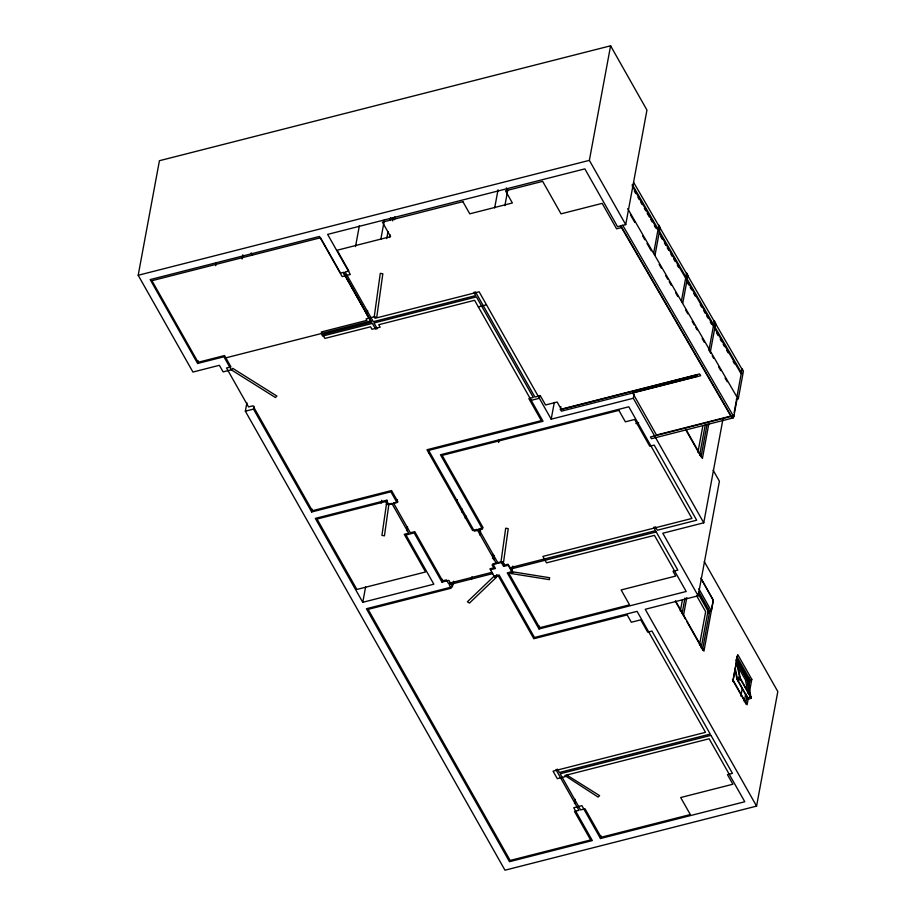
<?xml version="1.0" encoding="UTF-8"?>
<svg xmlns="http://www.w3.org/2000/svg" width="916" height="916" viewBox="0 0 916 916"><rect width="100%" height="100%" fill="white"/><g stroke="black" fill="none" stroke-linecap="round" stroke-linejoin="round"><path stroke-width="1.37" d="M394.464 219.68L394.853 216.874M387.044 500.022L381.926 535.413L384.457 535.814L388.819 504.613L386.38 500.308L315.322 518.399L362.77 602.293L433.829 584.19L405.994 534.99L414.158 532.917L441.981 582.118L448.897 580.355L452.538 586.79L366.411 608.728L509.491 861.681L592.331 840.579L573.748 807.729L581.9 805.645L600.484 838.506L744.777 801.752L709.144 738.765L564.863 775.52L598.102 797.069L599.602 795.638L566.958 775.154L565.47 776.585L557.306 778.669L553.058 771.158L705.503 732.331L637.078 611.361L534.486 637.49L499.106 574.939L494.09 576.21L467.389 601.778L469.461 603.083L496.163 577.515L496.678 574.721M634.078 394.075L633.311 398.265L551.192 419.185L479.125 291.78L375.079 318.276L374.232 316.776L380.289 273.357L382.831 273.769L376.774 317.188L374.232 316.776L366.079 318.86L366.927 320.36L321.253 331.993L324.894 338.428L370.568 326.794L371.965 329.279L380.129 327.195L378.732 324.722L474.614 300.299L543.039 421.257L428.654 450.397L474.351 531.177L482.514 529.105L440.459 454.76L628.788 406.784L691.946 518.445L542.89 556.413L546.531 562.859L654.448 535.368L686.187 591.484L538.997 628.971L507.258 572.855L511.838 571.687L549.634 577.733L549.371 579.633L511.575 573.588L512.88 566.099M138.19 275.269L159.43 160.712L610.594 45.8L646.948 110.08L625.72 224.638L617.567 226.71L584.855 168.876L327.63 234.393L350.324 274.514L342.172 276.586L319.478 236.465L150.178 279.586L197.627 363.48L223.905 356.782L231.279 369.812L275.407 397.51L276.907 396.067L232.779 368.381L231.279 369.812L223.126 371.896L219.393 365.301L192.933 372.045L138.19 275.269L589.366 160.357L610.594 45.8M197.627 363.48L198.142 360.686M215.752 265.686L216.268 262.892M242.03 258.988L242.809 254.797M704.278 561.577L777.81 691.557L756.57 806.114L504.979 870.2L245.351 411.192L246.908 402.8M386.277 504.201L388.819 504.613L396.971 502.529L390.892 491.789L311.68 511.964L253.503 409.108L254.03 406.315M355.511 246.564L359.393 225.611M311.68 511.964L312.196 509.17M366.858 314.669L367.637 310.478M380.838 239.225L384.457 219.668M386.747 238.549L388.029 231.588M390.101 220.458L390.617 217.665M389.54 237.565L390.056 234.782M392.643 220.859L393.159 218.077M362.77 602.293L365.621 586.916M381.159 503.102L381.674 500.308M396.971 502.529L397.487 499.735M406.773 530.799L407.551 526.608M428.917 453.283L429.432 450.489M494.663 207.955L498.029 189.795M504.888 205.619L507.727 190.253L506.388 187.883M441.981 582.118L442.497 579.324M456.74 502.483L457.256 499.689M461.584 511.895L462.111 509.101M452.802 585.393L453.58 581.202M465.236 518.341L465.752 515.548M471.522 579.507L472.038 576.725M479.778 534.955L480.545 530.776M498.567 442.485L499.083 439.691M492.522 558.588L493.3 554.398M493.621 559.676L494.4 555.485M511.838 571.687L508.197 565.252L503.617 566.42L504.132 563.626M539.879 395.472L539.364 398.265L531.2 400.338M511.575 573.588L512.09 570.794M551.192 419.185L554.295 402.422M560.374 409.418L699.664 373.934L700.66 375.697L561.371 411.17L560.374 409.418L560.878 406.715M538.997 628.971L539.513 626.178M574.515 803.538L575.294 799.347M600.484 838.506L600.999 835.713M697.935 452.309L702.824 425.963M699.618 455.229L705.286 424.646M701.175 456.134L707.106 424.165M708.778 424.074L702.412 458.469L685.821 429.146M680.336 611.121L682.397 600.026M682.157 613.296L684.985 598.045M683.462 615.598L686.805 597.576M756.57 806.114L645.242 609.289L698.164 595.801L662.783 533.249L703.751 522.807L722.907 419.425M698.164 595.801L719.404 481.244L713.152 470.206M733.166 417.902L732.17 416.139L650.452 436.955L651.436 438.718L733.166 417.902L733.67 415.166M734.174 412.44L736.704 398.804M733.773 416.734L622.731 225.279L620.51 225.863L731.563 417.307L733.773 416.734L737.311 397.636L627.7 208.653M738.319 398.712L743.426 371.129L742.132 368.827L737.014 396.399L738.319 398.712L736.372 399.204M699.481 644.978L705.652 611.682L696.732 595.904M701.164 647.887L708.377 608.968M702.469 650.188L709.682 611.27L698.565 591.622M708.675 611.522L711.32 610.857L713.278 600.243L700.889 578.111M732.869 681.47L737.346 657.356M740.849 696.114L742.338 688.076M744.273 701.633L745.761 693.595M747.754 682.878L748.75 677.508M745.578 703.935L747.067 695.897M748.555 687.859L750.044 679.821L736.739 656.291M748.315 698.129L747.078 704.828L733.063 680.061L737.781 654.608L751.796 679.374L749.563 691.431M736.968 679.248L739.762 678.035L736.017 659.463L747.422 679.626L751.166 698.187L748.372 699.4L736.968 679.248L734.827 668.634M747.582 698.026L750.387 696.813L746.643 678.241M225.863 357.847L370.602 320.989L343.511 272.361L371.644 322.1L321.894 334.775L322.615 336.058L372.377 323.394L375.594 329.084L377.232 328.672L374.003 322.97L476.423 296.887L533.307 397.452L528.864 398.586L541.333 420.627L426.948 449.756L472.622 530.501L477.064 529.368L496.495 563.729L492.052 564.851L493.758 567.863L489.945 568.836L494.64 577.137L498.453 576.164L533.833 638.727L627.185 614.945L631.319 622.25L640.742 619.846L647.704 632.154L651.963 631.078L710.221 734.071L559.413 772.486L557.592 769.257L555.955 769.68L578.946 810.328L574.504 811.462L590.625 839.949L510.143 860.445L368.118 609.358L451.141 588.221L449.149 584.706L492.659 573.622M478.347 306.883L486.499 304.81M245.351 411.192L253.503 409.108M635.887 423.57L638.658 422.871M490.449 569.775L495.453 568.493L492.842 563.878L501.006 561.794L503.548 562.206L508.231 528.612L505.689 528.211L501.006 561.794L503.617 566.42M491.926 572.34L448.428 583.423L446.447 579.908L442.634 580.881L414.776 531.635L410.345 532.769L393.502 502.999L397.945 501.865L391.544 490.552L312.333 510.727L252.976 405.799L248.545 406.933L226.515 367.992L230.958 366.858L224.557 355.545L198.096 362.289L151.941 280.697L320.52 237.759L340.523 273.117L343.145 272.453L370.602 320.989M749.07 680.061L751.796 679.374M494.09 576.21L496.163 577.515M633.586 182.295L742.487 370.041M632.235 184.459L741.857 373.442M632.143 185.902L657.219 229.137M659.36 232.847L741.044 373.648M634.307 191.032L635.738 193.505M637.891 197.203L639.322 199.677M640.753 202.15L642.185 204.623M644.337 208.321L645.769 210.794M647.2 213.268L649.352 216.966M650.784 219.439L652.215 221.912M654.368 225.611L655.799 228.084M660.814 236.729L662.245 239.202M664.398 242.912L665.829 245.374M667.26 247.847L668.703 250.32M670.844 254.03L672.275 256.491M673.718 258.965L675.149 261.438M677.29 265.136L678.733 267.609M687.321 282.437L688.763 284.899M690.195 287.372L691.626 289.845M693.778 293.544L695.21 296.017M700.225 304.662L701.656 307.135M703.809 310.845L705.24 313.306M706.671 315.78L708.102 318.253M710.255 321.963L711.686 324.424M716.701 333.069L718.133 335.542M720.285 339.252L721.716 341.725M723.148 344.187L724.579 346.66M726.732 350.37L728.163 352.832M733.178 361.488L734.609 363.95M630.529 215.031L634.822 222.439M642.7 236.03L644.853 239.74M647.005 243.438L651.299 250.847M659.177 264.438L661.329 268.148M665.634 275.556L667.775 279.266M669.207 281.727L671.359 285.437M675.665 292.845L677.806 296.555M685.695 310.135L687.836 313.845M692.141 321.253L694.282 324.962M695.725 327.436L697.156 329.897M702.171 338.542L704.312 342.252M708.618 349.66L710.77 353.37M712.201 355.843L713.633 358.305M718.648 366.961L720.8 370.659M725.094 378.068L727.247 381.777M589.366 160.357L625.72 224.638M685.855 429.913L701.061 456.798M633.311 398.265L703.751 522.807M701.473 579.37L713.278 600.243L703.957 651.139L675.47 600.782M698.816 588.748L711.32 610.857M737.048 659.646L749.654 681.939M736.246 660.573L747.651 680.737M698.175 593.74L709.293 613.388M737.025 665.05L745.464 679.958L748.212 693.584M750.948 697.076L739.544 676.913L736.739 678.126L748.372 699.4M739.762 678.035L751.166 698.187M732.411 679.626L745.727 703.156M675.516 601.56L685.237 618.747M686.634 621.208L702.606 649.455M251.167 252.885L252.507 255.255M736.796 660.848L740.552 679.409L737.746 680.622L735.33 668.691M658.844 225.233L653.726 252.816L655.032 255.117L660.138 227.546L658.844 225.233M686.599 273.105L681.493 300.677L682.798 302.978L687.905 275.407L686.599 273.105M714.365 320.966L709.259 348.538L710.553 350.839L715.671 323.268L714.365 320.966M462.889 201.657L382.407 222.153L390.594 236.614L337.122 250.24L348.859 270.999L345.137 271.938L373.281 321.688L475.69 295.605L473.87 292.376L475.507 291.964L534.933 397.04L540.28 395.678L545.547 404.975L557.146 402.021L561.336 409.441L696.538 374.999L697.259 376.293L632.578 392.769L656.486 435.031L731.151 416.013L621.815 227.511L616.594 228.84L602.178 203.363L561.027 213.84L542.65 181.345L505.495 190.814L512.376 202.974L469.771 213.829L462.889 201.657M618.895 410.368L442.165 455.389L483.133 527.822L478.69 528.956L498.132 563.306L502.563 562.184L504.269 565.183L508.071 564.222L510.052 567.725L655.524 530.673L653.658 527.376L655.478 526.918L657.333 530.215L696.675 520.196L654.207 445.107L649.765 446.241L634.616 419.471L625.376 421.829L618.895 410.368M385.728 501.533L317.028 519.029L356.862 589.457L425.562 571.962L404.265 534.314L408.708 533.181L391.865 503.411L387.422 504.544L385.728 501.533M656.245 531.967L510.785 569.008L512.765 572.523L508.964 573.485L539.65 627.746L629.555 604.846L621.14 589.95L675.699 576.061L673.02 571.332L677.829 570.107L656.245 531.967M710.953 735.365L560.134 773.768L580.584 809.916L585.026 808.782L601.136 837.27L690.321 814.553L680.68 797.527L732.892 784.233L727.464 774.638L732.445 773.367L710.953 735.365"/></g></svg>
